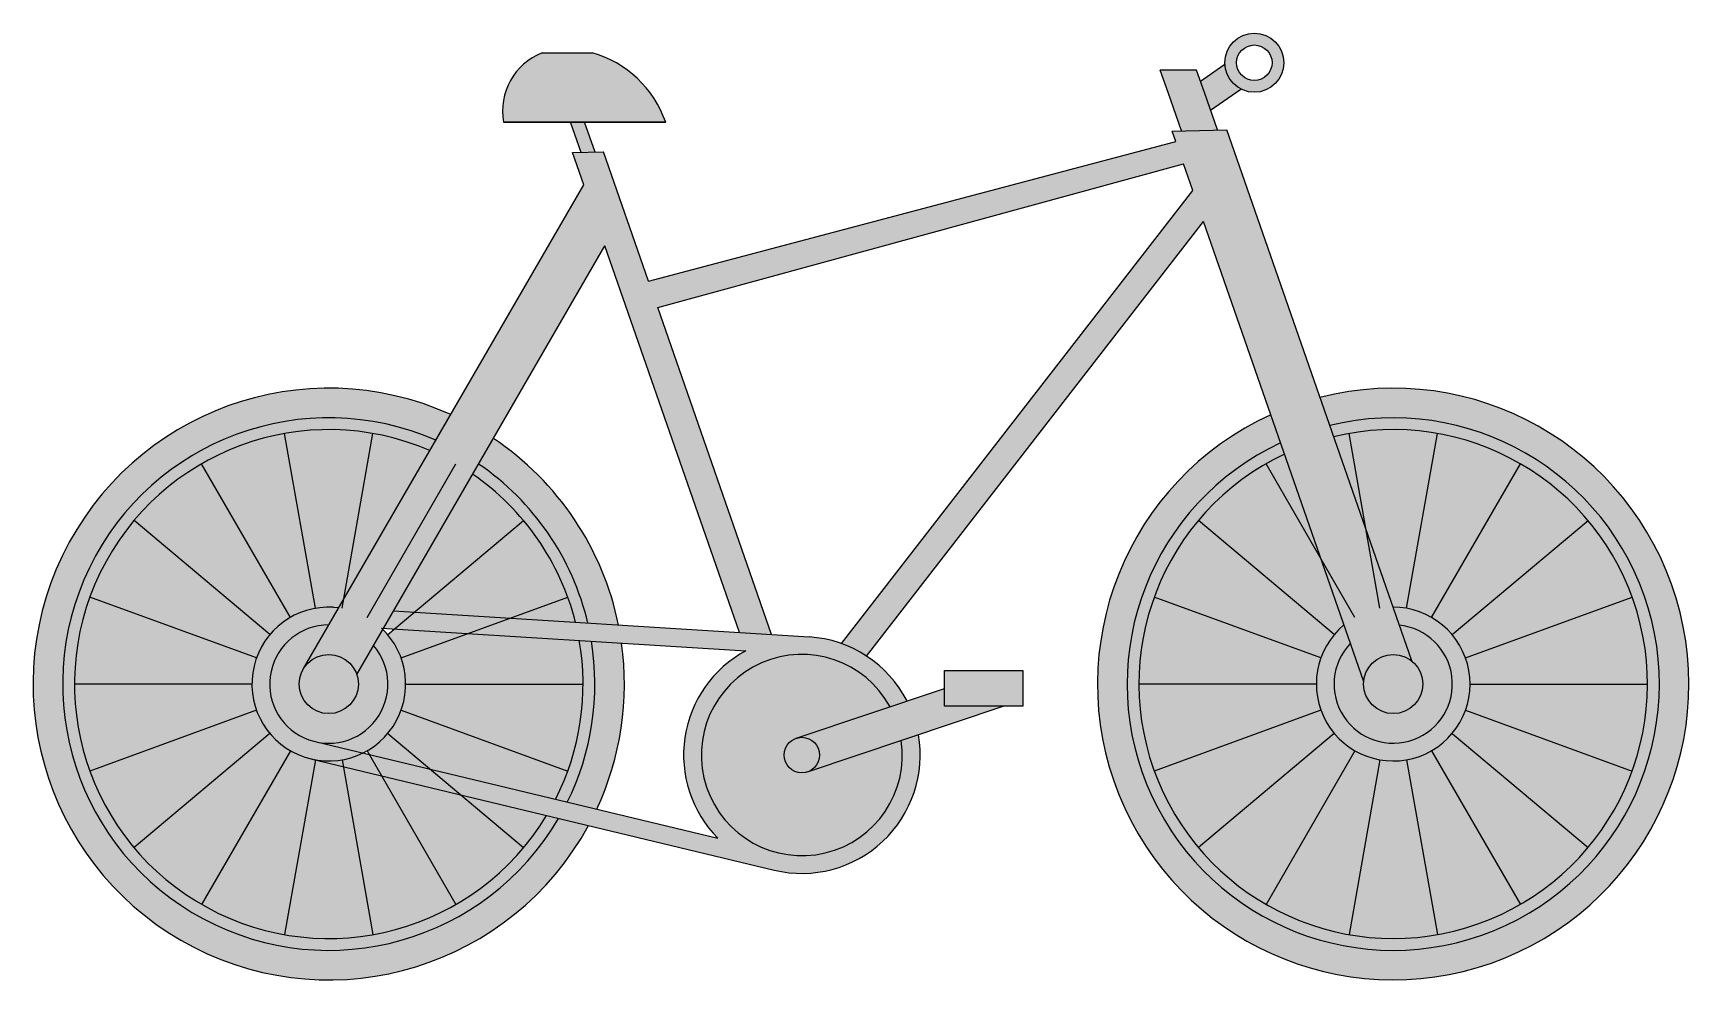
# Model space of a CAD drawing. Header units: millimetres. Extents: x 1928 to 2208, y 1416 to 1576.
import ezdxf

# ---------------------------------------------------------------- set-up
doc = ezdxf.new("R2010")
doc.units = ezdxf.units.MM

# ---------------------------------------------------------------- blocks, each defined once
blk = doc.blocks.new('*U1')
blk.add_line((-15, 0), (15, 0))
blk = doc.blocks.new('*U2')
at = {"color": 0, "linetype": 'ByBlock', "lineweight": -2, "transparency": 16777216}
for p, rotation in [((1973.31, 1493.68), 99.99999999999984), ((1983.03, 1493.68), 79.99999999999987), ((1964.17, 1490.35), 119.9999999999998), ((1992.17, 1490.35), 59.99999999999991), ((1956.72, 1484.1), 139.9999999999998), ((1999.62, 1484.1), 39.99999999999991), ((1951.86, 1475.68), 159.9999999999997), ((2004.48, 1475.68), 19.99999999999995), ((1950.17, 1466.1), 180), ((1951.86, 1456.53), 199.9999999999996), ((2004.48, 1456.53), 339.9999999999994), ((1956.72, 1448.1), 219.9999999999995), ((1999.62, 1448.1), 319.9999999999994), ((1964.17, 1441.85), 239.9999999999995), ((1973.31, 1438.53), 259.9999999999994), ((1983.03, 1438.53), 279.9999999999994), ((1992.17, 1441.85), 299.9999999999994)]:
    blk.add_blockref('*U1', p, dxfattribs=dict(at, rotation=rotation))
blk.add_blockref('*U1', (2006.17, 1466.1), dxfattribs=at)
blk = doc.blocks.new('*U3')
blk.add_line((-15, 0), (15, 0))
blk = doc.blocks.new('*U4')
at = {"color": 0, "linetype": 'ByBlock', "lineweight": -2, "transparency": 16777216}
for p, rotation in [((1973.31, 1493.68), 99.99999999999984), ((1983.03, 1493.68), 79.99999999999987), ((1964.17, 1490.35), 119.9999999999998), ((1992.17, 1490.35), 59.99999999999991), ((1956.72, 1484.1), 139.9999999999998), ((1999.62, 1484.1), 39.99999999999991), ((1951.86, 1475.68), 159.9999999999997), ((2004.48, 1475.68), 19.99999999999995), ((1950.17, 1466.1), 180), ((1951.86, 1456.53), 199.9999999999996), ((2004.48, 1456.53), 339.9999999999994), ((1956.72, 1448.1), 219.9999999999995), ((1999.62, 1448.1), 319.9999999999994), ((1964.17, 1441.85), 239.9999999999995), ((1973.31, 1438.53), 259.9999999999994), ((1983.03, 1438.53), 279.9999999999994), ((1992.17, 1441.85), 299.9999999999994)]:
    blk.add_blockref('*U3', p, dxfattribs=dict(at, rotation=rotation))
blk.add_blockref('*U3', (2006.17, 1466.1), dxfattribs=at)

msp = doc.modelspace()

# ---------------------------------------------------------------- hatches: boundary and pattern name
at = {"true_color": 0x000000}
h = msp.add_hatch(color=18, dxfattribs=at)
h.dxf.hatch_style = 1
h.paths.add_polyline_path([(2126.24, 1566.1), (2124.92, 1569.88), (2118.78, 1569.88), (2120.09, 1566.1), (2122.36, 1559.59), (2128.45, 1559.75)])
h.paths.add_polyline_path([(2132.41, 1566.67, -0.268137), (2129.69, 1570.86), (2129.51, 1570.74), (2125.58, 1567.99), (2126.24, 1566.1), (2127.29, 1563.09)])
h.paths.add_polyline_path([(2139.68, 1571.12, 1), (2129.68, 1571.12, 1)])
h.paths.add_polyline_path([(2131.68, 1571.12, -1), (2137.68, 1571.12, -1)], flags=16)
at = {"true_color": 0x293189}
h = msp.add_hatch(color=177, dxfattribs=at)
h.dxf.hatch_style = 1
h.paths.add_polyline_path([(2035.14, 1561.06, 0.245958), (2022.68, 1572.8), (2014.25, 1572.8, 0.359087), (2007.73, 1561.06)])
h.paths.add_polyline_path([(2024.87, 1540.19), (2047.64, 1474.8), (2053.05, 1474.46), (2033.8, 1529.74), (2122.71, 1554.02), (2124.28, 1549.52), (2064.87, 1472.95, -0.059446), (2069.12, 1470.84), (2126.1, 1544.29), (2153.18, 1466.5, -0.600939), (2161.29, 1470.01), (2130.03, 1559.78), (2120.78, 1559.56), (2121.39, 1557.81), (2032.26, 1534.18), (2024.64, 1556.05), (2019.4, 1555.92), (2021.28, 1550.49), (1998.78, 1511.66, -0.041428), (2006.01, 1507.63)])
at = {"true_color": 0x000000}
h = msp.add_hatch(color=18, dxfattribs=at)
h.dxf.hatch_style = 1
h.paths.add_polyline_path([(2022.68, 1572.8), (2014.25, 1572.8, 0.359087), (2007.73, 1561.06), (2035.14, 1561.06, 0.245958)])
h.paths.add_polyline_path([(2021.43, 1561.06), (2019.07, 1561.06), (2020.85, 1555.95), (2023.19, 1556.01)])
at = {"true_color": 0x999b37}
h = msp.add_hatch(color=55, dxfattribs=at)
h.dxf.hatch_style = 1
h.paths.add_polyline_path([(1973.84, 1468.61, -0.642268), (1982.89, 1467.74), (1987.31, 1475.35, 0.005997), (1987.08, 1475.57), (1987.42, 1475.55), (2024.87, 1540.19), (2047.64, 1474.8), (2053.05, 1474.46), (2033.8, 1529.74), (2122.71, 1554.02), (2124.28, 1549.52), (2064.87, 1472.95, -0.059446), (2069.12, 1470.84), (2126.1, 1544.29), (2153.18, 1466.5, -0.600939), (2161.29, 1470.01), (2130.03, 1559.78), (2120.78, 1559.56), (2121.39, 1557.81), (2032.26, 1534.18), (2024.64, 1556.05), (2019.4, 1555.92), (2021.28, 1550.49)])
at = {"true_color": 0x000000}
h = msp.add_hatch(color=18, dxfattribs=at)
h.paths.add_polyline_path([(1995.25, 1505.56), (1996.26, 1507.31, 2.230863), (2017.03, 1443.41), (2014.99, 1443.9, -2.20238)], flags=17)
h.paths.add_polyline_path([(1996.26, 1507.31), (1998.78, 1511.66, 2.293901), (2022.08, 1442.2), (2017.03, 1443.41, -2.230863)])
h.paths.add_polyline_path([(2006.01, 1507.63), (2003.5, 1503.3, -0.18769), (2021.98, 1476.4), (2027.16, 1476.07, 0.197368)])
h.paths.add_polyline_path([(2027.69, 1473.04), (2022.58, 1473.35, -0.156629), (2018.5, 1446.14), (2023.47, 1444.95, 0.145003)])
h.paths.add_polyline_path([(2003.5, 1503.3), (2002.49, 1501.56, -0.183177), (2019.89, 1476.53), (2021.98, 1476.4, 0.18769)], flags=17)
h.paths.add_polyline_path([(2022.58, 1473.35), (2020.53, 1473.48, -0.162071), (2016.5, 1446.62), (2018.5, 1446.14, 0.156629)])
h.paths.add_polyline_path([(2145.78, 1514.54), (2147.43, 1509.8, -20.39201), (2139.13, 1506.88), (2137.47, 1511.62, 22.668194)])
h.paths.add_polyline_path([(2147.43, 1509.8), (2148.09, 1507.91, -19.481212), (2139.79, 1504.98), (2139.13, 1506.88, 20.39201)], flags=17)
h.paths.add_polyline_path([(1983.17, 1466.1, 1), (1973.17, 1466.1, 1)], flags=16)
h.paths.add_polyline_path([(1973.17, 1466.1, -0.132039), (1973.84, 1468.61), (1978.18, 1476.1, 4.597265), (1985.74, 1472.64), (1982.89, 1467.74, -0.08339), (1983.17, 1466.1, -1)], flags=16)
h.paths.add_polyline_path([(1978.18, 1476.1), (1979.88, 1479.02), (1978.98, 1479.08, 1.300719), (1983.91, 1454.44), (1975.84, 1456.38, -0.889343)], flags=16)
h.paths.add_polyline_path([(1987.31, 1475.35), (1985.74, 1472.64, -0.72868), (1975.84, 1456.38), (1983.91, 1454.44, 0.515716)], flags=16)
h.paths.add_polyline_path([(2153.17, 1466.1, -0.019838), (2153.18, 1466.5), (2150.92, 1472.99, 4.309597), (2159.18, 1476.05), (2161.29, 1470.01, -0.2283), (2163.17, 1466.1, -1)], flags=16)
h.paths.add_polyline_path([(2163.17, 1466.1, 1), (2153.17, 1466.1, 1)], flags=0)
h.paths.add_polyline_path([(2158.12, 1479.1), (2159.18, 1476.05, -4.309597), (2150.92, 1472.99), (2149.85, 1476.09, 5.730123)], flags=16)
h = msp.add_hatch(color=256)
h.set_gradient(color1=(0, 0, 255), color2=(255, 255, 0), tint=1)
h.paths.add_polyline_path([(2170.38, 1461.66, -0.087489), (2168.13, 1457.75), (2191.11, 1438.46, 0.087489), (2198.58, 1451.4)])
h.paths.add_polyline_path([(2198.58, 1451.4, 0.087489), (2201.17, 1466.1), (2171.17, 1466.1, -0.087489), (2170.38, 1461.66)])
h.paths.add_polyline_path([(2201.17, 1466.1, 0.087489), (2198.58, 1480.81), (2170.38, 1470.55, -0.087489), (2171.17, 1466.1)])
h.paths.add_polyline_path([(2198.58, 1480.81, 0.087489), (2191.11, 1493.74), (2168.13, 1474.46, -0.087489), (2170.38, 1470.55)])
h.paths.add_polyline_path([(2191.11, 1493.74, 0.087489), (2179.67, 1503.34), (2164.67, 1477.36, -0.087489), (2168.13, 1474.46)])
h.paths.add_polyline_path([(2179.67, 1503.34, 0.087489), (2165.64, 1508.45), (2160.43, 1478.91, -0.087489), (2164.67, 1477.36)])
h.paths.add_polyline_path([(2165.64, 1508.45, 0.087489), (2150.7, 1508.45), (2153.57, 1492.16), (2158.12, 1479.1, -0.044596), (2160.43, 1478.91)])
h.paths.add_polyline_path([(2136.67, 1503.34, 0.087489), (2125.23, 1493.74), (2148.21, 1474.46, -0.044486), (2149.85, 1476.09), (2145.96, 1487.25)])
h.paths.add_polyline_path([(2125.23, 1493.74, 0.087489), (2117.76, 1480.81), (2145.95, 1470.55, -0.087489), (2148.21, 1474.46)])
h.paths.add_polyline_path([(2139.79, 1504.98, 0.020476), (2136.67, 1503.34), (2145.96, 1487.25)])
h.paths.add_polyline_path([(2150.7, 1508.45, 0.015508), (2148.09, 1507.91), (2153.57, 1492.16)])
h.paths.add_polyline_path([(2117.76, 1480.81, 0.087489), (2115.17, 1466.1), (2145.17, 1466.1, -0.087489), (2145.95, 1470.55)])
h.paths.add_polyline_path([(2115.17, 1466.1, 0.087489), (2117.76, 1451.4), (2145.95, 1461.66, -0.087489), (2145.17, 1466.1)])
h.paths.add_polyline_path([(2117.76, 1451.4, 0.087489), (2125.23, 1438.46), (2148.21, 1457.75, -0.087489), (2145.95, 1461.66)])
h.paths.add_polyline_path([(2151.67, 1454.84, -0.087489), (2148.21, 1457.75), (2125.23, 1438.46, 0.087489), (2136.67, 1428.86)])
h.paths.add_polyline_path([(2136.67, 1428.86, 0.087489), (2150.7, 1423.76), (2155.91, 1453.3, -0.087489), (2151.67, 1454.84)])
h.paths.add_polyline_path([(2160.43, 1453.3, -0.087489), (2155.91, 1453.3), (2150.7, 1423.76, 0.087489), (2165.64, 1423.76)])
h.paths.add_polyline_path([(2165.64, 1423.76, 0.087489), (2179.67, 1428.86), (2164.67, 1454.84, -0.087489), (2160.43, 1453.3)])
h.paths.add_polyline_path([(2179.67, 1428.86, 0.087489), (2191.11, 1438.46), (2168.13, 1457.75, -0.087489), (2164.67, 1454.84)])
h.paths.add_polyline_path([(1991.17, 1466.1, -0.087489), (1990.38, 1461.66), (2018.58, 1451.4, 0.087489), (2021.17, 1466.1)])
h.paths.add_polyline_path([(2001.67, 1474.66), (1990.38, 1470.55, -0.087489), (1991.17, 1466.1), (2021.17, 1466.1, 0.043141), (2020.53, 1473.48)])
h.paths.add_polyline_path([(2008.72, 1477.22), (2018.58, 1480.81, 0.087489), (2011.11, 1493.74), (1992.62, 1478.23)])
h.paths.add_polyline_path([(2011.11, 1493.74, 0.06796), (2002.49, 1501.56), (1989.1, 1478.45), (1992.62, 1478.23)])
h.paths.add_polyline_path([(1980.7, 1480.44), (1995.25, 1505.56, 0.058578), (1985.64, 1508.45)])
h.paths.add_polyline_path([(1985.64, 1508.45, 0.087489), (1970.7, 1508.45), (1975.91, 1478.91, -0.059265), (1978.98, 1479.08), (1979.88, 1479.02), (1980.7, 1480.44)])
h.paths.add_polyline_path([(1970.7, 1508.45, 0.087489), (1956.67, 1503.34), (1971.67, 1477.36, -0.087489), (1975.91, 1478.91)])
h.paths.add_polyline_path([(1956.67, 1503.34, 0.087489), (1945.23, 1493.74), (1968.21, 1474.46, -0.087489), (1971.67, 1477.36)])
h.paths.add_polyline_path([(1965.95, 1470.55, -0.087489), (1968.21, 1474.46), (1945.23, 1493.74, 0.087489), (1937.76, 1480.81)])
h.paths.add_polyline_path([(1965.17, 1466.1, -0.087489), (1965.95, 1470.55), (1937.76, 1480.81, 0.087489), (1935.17, 1466.1)])
h.paths.add_polyline_path([(1965.95, 1461.66, -0.087489), (1965.17, 1466.1), (1935.17, 1466.1, 0.087489), (1937.76, 1451.4)])
h.paths.add_polyline_path([(1968.21, 1457.75, -0.087489), (1965.95, 1461.66), (1937.76, 1451.4, 0.087489), (1945.23, 1438.46)])
h.paths.add_polyline_path([(1971.67, 1454.84, -0.087489), (1968.21, 1457.75), (1945.23, 1438.46, 0.087489), (1956.67, 1428.86)])
h.paths.add_polyline_path([(1975.91, 1453.28), (1975.14, 1453.46, -0.072142), (1971.67, 1454.84), (1956.67, 1428.86, 0.087489), (1970.7, 1423.76)])
h.paths.add_polyline_path([(1970.7, 1423.76, 0.087489), (1985.64, 1423.76), (1980.63, 1452.14), (1975.91, 1453.28)])
h.paths.add_polyline_path([(1985.64, 1423.76, 0.087489), (1999.67, 1428.86), (1987.13, 1450.58), (1980.63, 1452.14)])
h.paths.add_polyline_path([(1999.67, 1428.86, 0.087489), (2011.11, 1438.46), (2000.48, 1447.38), (1987.13, 1450.58)])
h.paths.add_polyline_path([(2016.5, 1446.62, 0.030302), (2018.58, 1451.4), (1990.38, 1461.66, -0.087489), (1988.13, 1457.75), (1995.33, 1451.7)])
h.paths.add_polyline_path([(1995.33, 1451.7), (1988.13, 1457.75, -0.087489), (1984.67, 1454.84), (1985.06, 1454.16)])
h.paths.add_polyline_path([(2008.72, 1477.22), (2019.89, 1476.53, 0.026052), (2018.58, 1480.81)])
h.paths.add_polyline_path([(2014.99, 1443.9), (2000.48, 1447.38), (2011.11, 1438.46, 0.038887)])
h.paths.add_polyline_path([(2001.67, 1474.66), (1989.28, 1475.43), (1988.13, 1474.46, -0.087489), (1990.38, 1470.55)])
h = msp.add_hatch(color=18, dxfattribs=at)
h.dxf.hatch_style = 1
h.paths.add_polyline_path([(2073.08, 1462.27, 11.223038), (2074.99, 1456.58), (2059.12, 1451.26, -0.51243), (2055.17, 1454.1, -0.32219), (2057.21, 1456.95)], flags=17)
h.paths.add_polyline_path([(2059.41, 1474.06), (2047.64, 1474.8), (2048.71, 1471.73, 0.501282), (2043.96, 1440.03), (1983.91, 1454.44, -0.175046), (1975.14, 1453.46), (2053.5, 1434.66, 0.539547), (2077.87, 1457.54), (2074.99, 1456.58, -11.223038), (2073.08, 1462.27), (2075.96, 1463.24, 0.264398)])
h.paths.add_polyline_path([(2047.64, 1474.8), (2008.72, 1477.22), (2001.67, 1474.66), (2048.71, 1471.73)])
h.paths.add_polyline_path([(2008.72, 1477.22), (1992.62, 1478.23), (1989.28, 1475.43), (2001.67, 1474.66)])
h.paths.add_polyline_path([(1992.62, 1478.23), (1989.1, 1478.45), (1987.42, 1475.55), (1989.28, 1475.43)])
h = msp.add_hatch(color=18, dxfattribs=at)
h.dxf.hatch_style = 1
h.paths.add_polyline_path([(2092.23, 1462.35), (2082.28, 1462.35), (2082.28, 1465.37), (2057.21, 1456.95, -0.512642), (2061.17, 1454.1, -0.322375), (2059.12, 1451.26)])
h.paths.add_polyline_path([(2061.17, 1454.1, 0.512642), (2057.21, 1456.95, 0.32219), (2055.17, 1454.1, 1)])
h.paths.add_polyline_path([(2095.54, 1468.38), (2082.28, 1468.38), (2082.28, 1462.35), (2092.23, 1462.35), (2095.54, 1462.35)])

# ---------------------------------------------------------------- linework, layer by layer
for p, q in [((2129.51, 1570.74), (2129.69, 1570.86)), ((2120.09, 1566.1), (2118.78, 1569.88)), ((2124.92, 1569.88), (2118.78, 1569.88)), ((2126.24, 1566.1), (2124.92, 1569.88)), ((2125.58, 1567.99), (2129.51, 1570.74)), ((2122.36, 1559.59), (2120.09, 1566.1)), ((2128.45, 1559.75), (2126.24, 1566.1)), ((2127.29, 1563.09), (2132.38, 1566.65)), ((2132.38, 1566.65), (2132.41, 1566.67)), ((2007.73, 1561.06), (2035.14, 1561.06)), ((2020.85, 1555.95), (2019.07, 1561.06)), ((2023.19, 1556.01), (2021.43, 1561.06)), ((2120.78, 1559.56), (2130.03, 1559.78)), ((2161.29, 1470.01), (2130.03, 1559.78)), ((2032.26, 1534.18), (2121.39, 1557.81)), ((2121.39, 1557.81), (2120.78, 1559.56)), ((2019.4, 1555.92), (2024.64, 1556.05)), ((2021.28, 1550.49), (2019.4, 1555.92)), ((2032.26, 1534.18), (2024.64, 1556.05)), ((2033.8, 1529.74), (2122.71, 1554.02)), ((2124.28, 1549.52), (2122.71, 1554.02)), ((1973.84, 1468.61), (2021.28, 1550.49)), ((2064.87, 1472.95), (2124.28, 1549.52)), ((2069.12, 1470.84), (2126.1, 1544.29)), ((2153.18, 1466.5), (2126.1, 1544.29)), ((1982.89, 1467.74), (2024.87, 1540.19)), ((2047.64, 1474.8), (2024.87, 1540.19)), ((2053.05, 1474.46), (2033.8, 1529.74)), ((1978.98, 1479.08), (1979.88, 1479.02)), ((1989.1, 1478.45), (2059.41, 1474.06)), ((1987.08, 1475.57), (2048.71, 1471.73)), ((2057.21, 1456.95), (2082.28, 1465.37)), ((2059.12, 1451.26), (2092.23, 1462.35)), ((1975.84, 1456.38), (2043.96, 1440.03)), ((1975.14, 1453.46), (2053.5, 1434.66))]:
    msp.add_line(p, q)
for points in [[(2014.25, 1572.8), (2022.68, 1572.8)], [(2035.14, 1561.06), (2007.73, 1561.06)]]:
    msp.add_lwpolyline(points)
msp.add_lwpolyline([(2082.28, 1468.38), (2095.54, 1468.38), (2095.54, 1462.35), (2082.28, 1462.35)], close=True)
for centre, radius in [((2134.68, 1571.12), 5), ((2134.68, 1571.12), 3), ((1978.17, 1466.1), 5), ((2158.17, 1466.1), 5), ((2058.17, 1454.1), 3)]:
    msp.add_circle(centre, radius)
for centre, radius, start, end in [((2018.11, 1562.97), 10.56, 111.4311, 190.4413), ((2017.7, 1555.03), 18.45, 19.0661, 74.3383), ((1978.17, 1466.1), 50, 65.652, 331.435), ((2158.17, 1466.1), 50, 114.4499, 104.3462), ((1978.17, 1466.1), 45, 66.2922, 329.7137), ((2158.17, 1466.1), 45, 115.0354, 103.8055), ((1978.17, 1466.1), 43, 66.5903, 328.9078), ((1978.17, 1466.1), 50, 11.5034, 56.1629), ((2158.17, 1466.1), 43, 115.3079, 103.5539), ((1978.17, 1466.1), 43, 14.0307, 55.5514), ((1978.17, 1466.1), 45, 13.2248, 55.7456), ((1978.17, 1466.1), 13, 86.4334, 46.7182), ((2158.17, 1466.1), 13, 129.8113, 90.2139), ((1978.17, 1466.1), 10, 89.9129, 40.8255), ((2158.17, 1466.1), 10, 136.4353, 84.1803), ((1978.17, 1466.1), 43, 333.0574, 9.8811), ((1978.17, 1466.1), 45, 333.6655, 9.2729), ((1978.17, 1466.1), 50, 334.9682, 7.9703), ((2058.17, 1454.1), 20, 27.1933, 86.4334), ((2058.17, 1454.1), 20, 118.2217, 224.7168), ((2058.17, 1454.1), 17, 28.7306, 8.3637), ((2058.17, 1454.1), 20, 256.5051, 9.901)]:
    msp.add_arc(centre, radius, start, end)

# ---------------------------------------------------------------- block references
for name, p in [('*U2', (0, 0)), ('*U4', (180, 0))]:
    msp.add_blockref(name, p)

doc.saveas('drawing.dxf')
